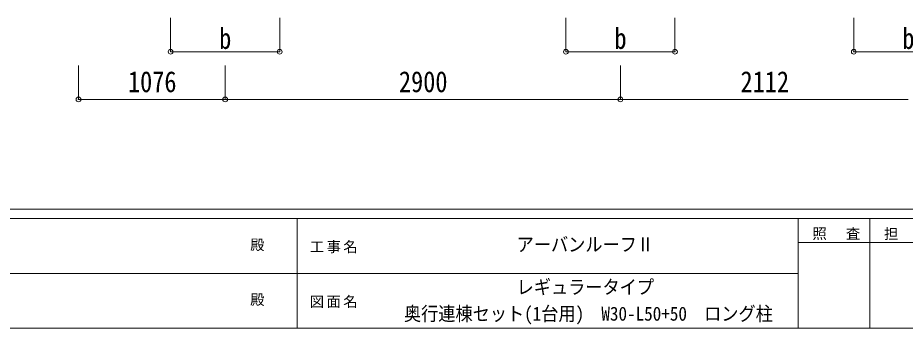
# Model space of a CAD drawing. Units: millimetres at full size, sheet at 1:35. Extents: x -9837 to 9837, y -6790 to 6790.
# Drawn here: x -2574 to 3937, y -6790 to -4509 of the extents above; entities that cross this region are included whole.
import ezdxf
from ezdxf.enums import TextEntityAlignment as Align

# ---------------------------------------------------------------- set-up
doc = ezdxf.new("R2010")
doc.units = ezdxf.units.MM
doc.header["$LTSCALE"] = 35
doc.header["$PDMODE"] = 32
doc.header["$PDSIZE"] = 35
doc.layers.add('0-6_OTH_LINE', color=6, linetype='Continuous', lineweight=9)
doc.layers.add('F-0_240', color=7, linetype='Continuous', lineweight=9)
doc.styles.add('ＭＳ ゴシック', font='')
doc.styles.get('ＭＳ ゴシック').set_extended_font_data('MS Gothic')

msp = doc.modelspace()

# ---------------------------------------------------------------- linework, layer by layer
at = {"layer": '0-6_OTH_LINE'}
for p, q in [((-1452.39, -4759.22), (-1452.39, -4509.24)), ((-652.39, -4759.22), (-652.39, -4509.24)), ((1447.61, -4759.22), (1447.61, -4509.24)), ((2247.61, -4759.22), (2247.61, -4509.24)), ((3559.61, -4759.22), (3559.61, -4509.24)), ((-1452.39, -4759.22), (-652.39, -4759.22)), ((1447.61, -4759.22), (2247.61, -4759.22)), ((3559.61, -4759.22), (4359.61, -4759.22)), ((-2128.39, -5109.22), (-2128.39, -4859.22)), ((-1052.39, -5109.22), (-1052.39, -4859.22)), ((1847.61, -5109.22), (1847.61, -4859.22)), ((-2128.39, -5109.22), (-1052.39, -5109.22)), ((-1052.39, -5109.22), (1847.61, -5109.22)), ((1847.61, -5109.22), (3959.61, -5109.22))]:
    msp.add_line(p, q, dxfattribs=at)
for p in [(-1452.39, -4759.22), (-652.39, -4759.22), (1447.61, -4759.22), (2247.61, -4759.22), (3559.61, -4759.22), (-2128.39, -5109.22), (-1052.39, -5109.22), (1847.61, -5109.22)]:
    msp.add_point(p, dxfattribs=at)
at = {"layer": 'F-0_240', "color": 5}
for p, q in [((-9837.4, -5915), (9342.6, -5915)), ((-9837.4, -5985), (6231.38, -5985)), ((-523.62, -5985), (-523.62, -6790)), ((3151.38, -5985), (3151.38, -6790)), ((3676.38, -5985), (3676.38, -6790)), ((3151.38, -6160), (5251.38, -6160)), ((-4023.62, -6387.5), (3151.38, -6387.5)), ((-9837.4, -6790), (9342.6, -6790))]:
    msp.add_line(p, q, dxfattribs=at)

# ---------------------------------------------------------------- texts
at = {"layer": '0-6_OTH_LINE', "color": 7, "style": 'ＭＳ ゴシック', "width": 0.85}
for s, p in [('b', (-1096.14, -4784.22)), ('b', (1803.86, -4784.22)), ('b', (3915.86, -4784.22)), ('1076', (-1765.39, -5102.22)), ('2900', (222.61, -5102.22)), ('2112', (2728.61, -5102.22))]:
    msp.add_text(s, height=154, dxfattribs=at).set_placement(p, align=Align.BOTTOM_LEFT)
at = {"layer": 'F-0_240', "style": 'ＭＳ ゴシック', "width": 0.9}
for s, p in [('アーバンルーフⅡ', (1086.38, -6256.25)), ('レギュラータイプ', (1086.38, -6569.36)), ('奥行連棟セット(1台用)\u3000W30-L50+50\u3000ロング柱', (259.51, -6764.92))]:
    msp.add_text(s, height=102.6, dxfattribs=at).set_placement(p, align=Align.BOTTOM_LEFT)
at = {"layer": 'F-0_240', "style": 'ＭＳ ゴシック'}
for p in [(-868.62, -6238.75), (-868.62, -6641.25)]:
    msp.add_text('殿', height=76.98, dxfattribs=at).set_placement(p, align=Align.BOTTOM_LEFT)
at = {"layer": 'F-0_240', "char_height": 76.98, "attachment_point": 7, "style": 'ＭＳ ゴシック'}
for s, insert in [('\\T1.17;照\u3000査', (3256.38, -6142.5)), ('\\T1.17;担\u3000当', (3781.38, -6142.5)), ('\\T1.17;工事名', (-431.33, -6238.75)), ('\\T1.17;図面名', (-431.33, -6641.25))]:
    msp.add_mtext(s, dxfattribs=dict(at, insert=insert))

doc.saveas('drawing.dxf')
